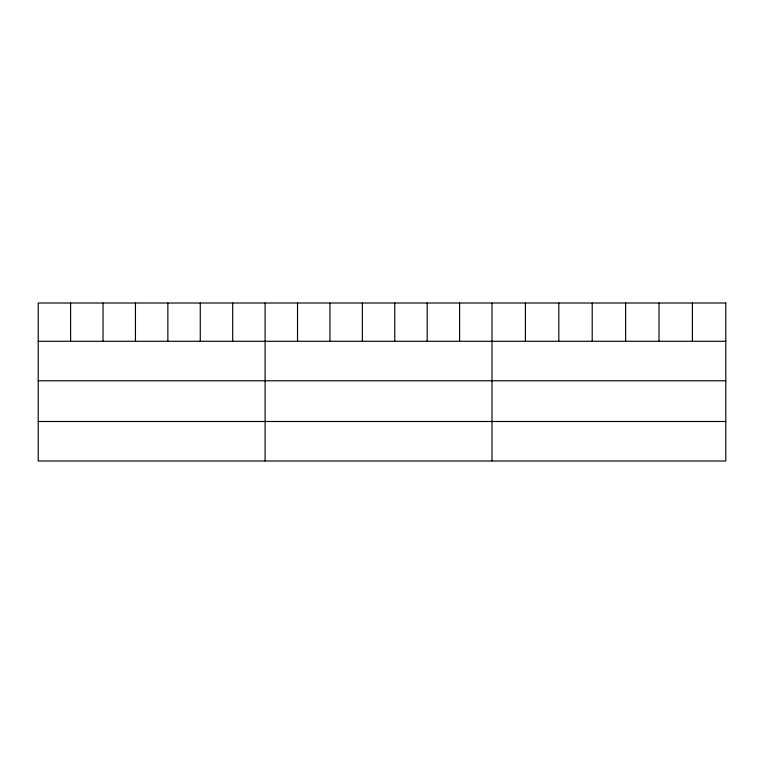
<?xml version="1.0" encoding="UTF-8"?>
<svg xmlns="http://www.w3.org/2000/svg" width="764" height="764" viewBox="0 0 764 764"><rect width="100%" height="100%" fill="white"/><g stroke="black" fill="none" stroke-linecap="round" stroke-linejoin="round"><path stroke-width="1.15" d="M38.2 341.279L725.8 341.279M38.2 380.778L725.8 380.778M38.2 421.489L725.8 421.489M692.404 303.012L692.404 341.279M659.007 303.012L659.007 341.279M625.611 303.012L625.611 341.279M592.205 303.012L592.205 341.279M558.809 303.012L558.809 341.279M525.412 303.012L525.412 341.279M492.016 303.012L492.016 460.988M459.603 303.012L459.603 341.279M427.181 303.012L427.181 341.279M394.768 303.012L394.768 341.279M362.356 303.012L362.356 341.279M329.943 303.012L329.943 341.279M297.521 303.012L297.521 341.279M265.108 303.012L265.108 460.988M232.695 303.012L232.695 341.279M200.273 303.012L200.273 341.279M167.86 303.012L167.86 341.279M135.448 303.012L135.448 341.279M103.035 303.012L103.035 341.279M70.613 303.012L70.613 341.279M725.8 303.012L38.2 303.012L38.2 460.988L725.8 460.988L725.8 303.012"/></g></svg>
